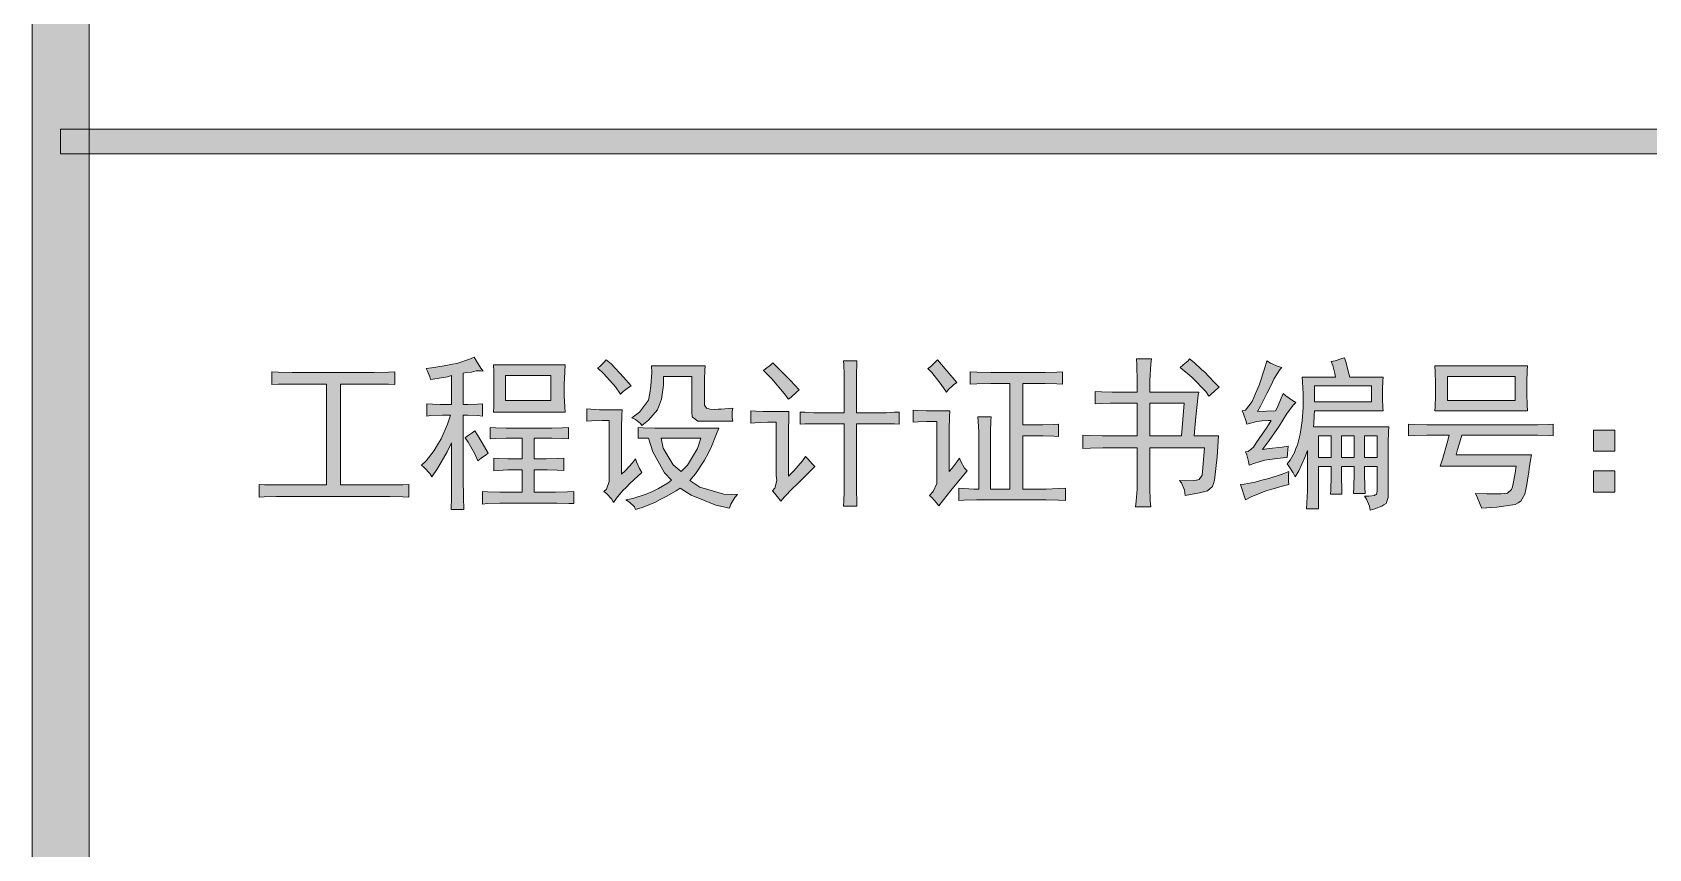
# Model space of a CAD drawing. Header units: millimetres. Extents: x 0 to 586, y 0 to 414.
# Drawn here: x 541.05 to 560.59, y 342.2 to 352.07 of the extents above; entities that cross this region are included whole.
import ezdxf

# ---------------------------------------------------------------- set-up
doc = ezdxf.new("R2010")
doc.units = ezdxf.units.MM

msp = doc.modelspace()

# ---------------------------------------------------------------- hatches: boundary and pattern name
h = msp.add_hatch(color=0)
h.dxf.hatch_style = 2
h.paths.add_polyline_path([(541.736139, 9.860139), (541.048222, 9.860139), (541.048222, 404.223361), (541.736139, 404.223361)])
h = msp.add_hatch(color=0)
h.dxf.hatch_style = 2
h.paths.add_polyline_path([(575.772139, 350.901), (575.772139, 350.604667), (541.390417, 350.604667), (541.390417, 350.901)])
h = msp.add_hatch(color=0)
h.dxf.hatch_style = 2
h.paths.add_polyline_path([(545.810722, 348.008222), (545.874222, 348.015278), (546.025917, 348.039972), (546.107056, 348.057611), (546.191722, 348.07525), (546.332833, 348.121111), (546.389278, 348.145806), (546.4175, 348.096417), (546.470417, 348.01175), (546.498639, 347.976472), (546.470417, 347.98), (546.413972, 347.98), (546.38575, 347.972944), (546.357528, 347.965889), (546.294028, 347.958833), (546.25875, 347.951778), (546.25875, 347.574306), (546.311667, 347.574306), (546.428083, 347.577833), (546.491583, 347.581361), (546.491583, 347.433194), (546.428083, 347.44025), (546.311667, 347.443778), (546.25875, 347.443778), (546.25875, 346.762917), (546.25875, 346.67825), (546.262278, 346.448944), (546.265806, 346.304306), (546.110583, 346.304306), (546.114111, 346.448944), (546.117639, 346.671194), (546.117639, 346.752333), (546.117639, 347.108639), (546.064722, 347.002806), (545.944778, 346.798194), (545.87775, 346.699417), (545.853056, 346.738222), (545.789556, 346.808778), (545.754278, 346.840528), (545.810722, 346.893444), (545.905972, 347.016917), (545.948306, 347.087472), (545.990639, 347.158028), (546.06825, 347.334417), (546.103528, 347.443778), (546.008278, 347.443778), (545.863639, 347.44025), (545.817778, 347.433194), (545.817778, 347.581361), (545.884806, 347.577833), (545.980056, 347.574306), (546.011806, 347.574306), (546.117639, 347.574306), (546.117639, 347.923556), (546.06825, 347.909444), (545.94125, 347.888278), (545.863639, 347.874167), (545.853056, 347.909444), (545.824833, 347.976472)])
h = msp.add_hatch(color=0)
h.paths.add_polyline_path([(547.489944, 348.054083), (547.486417, 347.969417), (547.479361, 347.814194), (547.479361, 347.743639), (547.479361, 347.680139), (547.486417, 347.546083), (547.489944, 347.482583), (546.622111, 347.482583), (546.625639, 347.553139), (546.629167, 347.69425), (546.629167, 347.761278), (546.629167, 347.824778), (546.625639, 347.972944), (546.622111, 348.054083)])
h.paths.add_polyline_path([(547.317083, 347.620167), (547.317083, 347.923556), (546.770278, 347.923556), (546.770278, 347.620167)])
h = msp.add_hatch(color=0)
h.dxf.hatch_style = 2
h.paths.add_polyline_path([(547.983833, 348.114056), (548.047333, 348.064667), (548.1955, 347.905917), (548.287222, 347.800083), (548.255472, 347.778917), (548.191972, 347.729528), (548.160222, 347.697778), (548.096722, 347.785972), (547.955611, 347.944722), (547.881528, 348.015278), (547.906222, 348.029389), (547.955611, 348.082306)])
h = msp.add_hatch(color=0)
h.dxf.hatch_style = 2
h.paths.add_polyline_path([(549.158583, 347.373222), (549.095083, 347.373222), (549.024528, 347.426139), (549.021, 347.482583), (549.021, 347.912972), (548.678806, 347.912972), (548.678806, 347.807139), (548.654111, 347.637806), (548.629417, 347.574306), (548.604722, 347.510806), (548.498889, 347.383806), (548.41775, 347.320306), (548.400111, 347.345), (548.340139, 347.390861), (548.294278, 347.412028), (548.389528, 347.479056), (548.498889, 347.627222), (548.513, 347.711889), (548.527111, 347.800083), (548.537694, 347.962361), (548.534167, 348.039972), (549.183278, 348.039972), (549.17975, 347.990583), (549.176222, 347.877694), (549.176222, 347.807139), (549.176222, 347.599), (549.176222, 347.56725), (549.197389, 347.528444), (549.218556, 347.524917), (549.239722, 347.517861), (549.299694, 347.514333), (549.3385, 347.517861), (549.377306, 347.517861), (549.4655, 347.524917), (549.514889, 347.528444), (549.507833, 347.489639), (549.507833, 347.412028), (549.514889, 347.373222)])
h = msp.add_hatch(color=0)
h.dxf.hatch_style = 2
h.paths.add_polyline_path([(550.001722, 348.078778), (550.054639, 348.025861), (550.213389, 347.863583), (550.319222, 347.750694), (550.287472, 347.722472), (550.220444, 347.6625), (550.188694, 347.637806), (550.139306, 347.708361), (549.987611, 347.88475), (549.888833, 347.983528), (549.913528, 348.004694), (549.9735, 348.050556)])
h = msp.add_hatch(color=0)
h.dxf.hatch_style = 2
h.paths.add_polyline_path([(550.8625, 347.472), (550.8625, 347.860056), (550.8625, 347.937667), (550.858972, 348.057611), (550.855444, 348.099944), (551.017722, 348.099944), (551.014194, 348.050556), (551.010667, 347.962361), (551.010667, 347.923556), (551.010667, 347.472), (551.328167, 347.472), (551.374028, 347.472), (551.472806, 347.479056), (551.52925, 347.482583), (551.52925, 347.334417), (551.469278, 347.337944), (551.374028, 347.341472), (551.335222, 347.341472), (551.010667, 347.341472), (551.010667, 346.568889), (551.010667, 346.523028), (551.014194, 346.410139), (551.017722, 346.343111), (550.855444, 346.343111), (550.858972, 346.410139), (550.8625, 346.5195), (550.8625, 346.561833), (550.8625, 347.341472), (550.559111, 347.341472), (550.502667, 347.341472), (550.38625, 347.337944), (550.329806, 347.334417), (550.329806, 347.482583), (550.38625, 347.479056), (550.495611, 347.472), (550.545, 347.472)])
h = msp.add_hatch(color=0)
h.dxf.hatch_style = 2
h.paths.add_polyline_path([(552.10075, 347.722472), (552.033722, 347.814194), (551.920833, 347.958833), (551.874972, 348.008222), (551.906722, 348.029389), (551.963167, 348.085833), (551.991389, 348.114056), (552.224222, 347.838889), (552.185417, 347.810667), (552.121917, 347.750694)])
h = msp.add_hatch(color=0)
h.paths.add_polyline_path([(554.404389, 347.722472), (554.404389, 347.853), (554.400861, 348.054083), (554.397333, 348.124639), (554.57725, 348.124639), (554.570194, 348.064667), (554.559611, 347.863583), (554.559611, 347.722472), (555.14875, 347.722472), (555.141694, 347.687194), (555.113472, 347.422611), (555.095833, 347.193306), (555.388639, 347.193306), (555.371, 346.942833), (555.33925, 346.657083), (555.328667, 346.618278), (555.314556, 346.583), (555.254583, 346.530083), (555.208722, 346.5195), (555.159333, 346.505389), (555.049972, 346.484222), (554.986472, 346.473639), (554.975889, 346.537139), (554.940611, 346.625333), (554.915917, 346.653556), (554.986472, 346.650028), (555.088778, 346.653556), (555.120528, 346.660611), (555.155806, 346.667667), (555.191083, 346.720583), (555.194611, 346.762917), (555.219306, 347.048667), (554.559611, 347.048667), (554.559611, 346.639444), (554.559611, 346.561833), (554.563139, 346.410139), (554.570194, 346.336056), (554.383222, 346.336056), (554.393806, 346.406611), (554.404389, 346.55125), (554.404389, 346.628861), (554.404389, 347.048667), (554.041028, 347.048667), (553.988111, 347.048667), (553.839944, 347.045139), (553.748222, 347.041611), (553.748222, 347.203889), (553.829361, 347.200361), (553.984583, 347.193306), (554.058667, 347.193306), (554.404389, 347.193306), (554.404389, 347.588417), (554.104528, 347.588417), (554.079833, 347.588417), (553.977528, 347.584889), (553.896389, 347.581361), (553.896389, 347.729528), (553.974, 347.726), (554.104528, 347.722472), (554.157444, 347.722472)])
h.paths.add_polyline_path([(554.940611, 347.193306), (554.972361, 347.588417), (554.559611, 347.588417), (554.559611, 347.193306)])
h = msp.add_hatch(color=0)
h.dxf.hatch_style = 2
h.paths.add_polyline_path([(555.039389, 348.124639), (555.092306, 348.082306), (555.184028, 347.997639), (555.226361, 347.958833), (555.268694, 347.9165), (555.353361, 347.828306), (555.395694, 347.782444), (555.349833, 347.743639), (555.289861, 347.690722), (555.272222, 347.673083), (555.236944, 347.729528), (555.064083, 347.902389), (554.922972, 348.022333), (554.961778, 348.054083), (555.02175, 348.103472)])
h = msp.add_hatch(color=0)
h.dxf.hatch_style = 2
h.paths.add_polyline_path([(556.154167, 348.022333), (556.133, 348.001167), (556.062444, 347.888278), (556.020111, 347.800083), (555.97425, 347.708361), (555.896639, 347.553139), (555.861361, 347.489639), (556.076556, 347.496694), (556.10125, 347.542556), (556.147111, 347.648389), (556.171806, 347.704833), (556.203556, 347.680139), (556.281167, 347.623694), (556.3235, 347.599), (556.29175, 347.563722), (556.210611, 347.457889), (556.16475, 347.383806), (556.122417, 347.31325), (555.998944, 347.136861), (555.921333, 347.031028), (556.002472, 347.041611), (556.157694, 347.05925), (556.231778, 347.069833), (556.217667, 346.93225), (556.171806, 346.928722), (556.065972, 346.918139), (556.009528, 346.907556), (555.949556, 346.9005), (555.826083, 346.865222), (555.759056, 346.840528), (555.752, 346.882861), (555.730833, 346.964), (555.713194, 347.002806), (555.744944, 347.006333), (555.811972, 347.05925), (555.843722, 347.108639), (555.879, 347.161556), (555.970722, 347.295611), (556.023639, 347.380278), (555.988361, 347.380278), (555.917806, 347.37675), (555.882528, 347.373222), (555.850778, 347.369694), (555.773167, 347.348528), (555.730833, 347.334417), (555.716722, 347.380278), (555.692028, 347.461417), (555.674389, 347.496694), (555.713194, 347.50375), (555.794333, 347.609583), (555.836667, 347.708361), (555.879, 347.807139), (555.946028, 348.004694), (555.970722, 348.099944), (556.016583, 348.071722), (556.108306, 348.032917)])
h = msp.add_hatch(color=0)
h.paths.add_polyline_path([(556.912639, 348.13875), (556.930278, 348.078778), (556.9585, 347.962361), (556.976139, 347.905917), (557.378306, 347.905917), (557.374778, 347.860056), (557.37125, 347.75775), (557.37125, 347.697778), (557.37125, 347.641333), (557.374778, 347.539028), (557.378306, 347.496694), (556.549278, 347.496694), (556.54575, 347.44025), (556.538694, 347.341472), (556.535167, 347.302667), (557.445333, 347.302667), (557.441806, 347.242694), (557.438278, 347.108639), (557.438278, 347.041611), (557.438278, 346.505389), (557.438278, 346.448944), (557.413583, 346.374861), (557.388889, 346.36075), (557.364194, 346.343111), (557.279528, 346.311361), (557.223083, 346.29725), (557.2125, 346.343111), (557.177222, 346.427778), (557.152528, 346.466583), (557.205444, 346.466583), (557.272472, 346.473639), (557.283056, 346.480694), (557.297167, 346.484222), (557.30775, 346.526556), (557.30775, 346.561833), (557.30775, 346.822889), (557.152528, 346.822889), (557.152528, 346.738222), (557.156056, 346.575944), (557.159583, 346.498333), (557.022, 346.498333), (557.025528, 346.575944), (557.029056, 346.738222), (557.029056, 346.822889), (556.873833, 346.822889), (556.873833, 346.702944), (556.877361, 346.537139), (556.880889, 346.491278), (556.743306, 346.491278), (556.746833, 346.537139), (556.750361, 346.702944), (556.750361, 346.822889), (556.595139, 346.822889), (556.595139, 346.311361), (556.4505, 346.311361), (556.457556, 346.385444), (556.464611, 346.530083), (556.464611, 346.600639), (556.464611, 347.016917), (556.432861, 346.93225), (556.358778, 346.7735), (556.316444, 346.699417), (556.29175, 346.748806), (556.238833, 346.826417), (556.217667, 346.854639), (556.252944, 346.9005), (556.305861, 346.992222), (556.3235, 347.041611), (556.344667, 347.087472), (556.376417, 347.214472), (556.387, 347.295611), (556.397583, 347.37675), (556.411694, 347.539028), (556.411694, 347.620167), (556.411694, 347.701306), (556.404639, 347.845944), (556.401111, 347.905917), (556.803278, 347.905917), (556.796222, 347.94825), (556.771528, 348.0435), (556.750361, 348.092889), (556.79975, 348.103472), (556.880889, 348.128167)])
h.paths.add_polyline_path([(557.237194, 347.606056), (557.237194, 347.800083), (556.549278, 347.800083), (556.549278, 347.606056)])
h.paths.add_polyline_path([(557.029056, 346.93225), (557.029056, 347.193306), (556.873833, 347.193306), (556.873833, 346.93225)])
h.paths.add_polyline_path([(557.30775, 346.93225), (557.30775, 347.193306), (557.152528, 347.193306), (557.152528, 346.93225)])
h.paths.add_polyline_path([(556.750361, 346.93225), (556.750361, 347.193306), (556.595139, 347.193306), (556.595139, 346.93225)])
h = msp.add_hatch(color=0)
h.paths.add_polyline_path([(559.124556, 348.039972), (559.121028, 347.98), (559.1175, 347.849472), (559.1175, 347.775389), (559.1175, 347.701306), (559.121028, 347.563722), (559.124556, 347.496694), (558.002722, 347.496694), (558.00625, 347.549611), (558.013306, 347.680139), (558.013306, 347.750694), (558.013306, 347.828306), (558.00625, 347.972944), (558.002722, 348.039972)])
h.paths.add_polyline_path([(558.972861, 347.620167), (558.972861, 347.912972), (558.157944, 347.912972), (558.157944, 347.620167)])
h = msp.add_hatch(color=0)
h.dxf.hatch_style = 2
h.paths.add_polyline_path([(545.091056, 347.962361), (545.182778, 347.962361), (545.352111, 347.965889), (545.429722, 347.969417), (545.429722, 347.814194), (545.352111, 347.817722), (545.182778, 347.82125), (545.091056, 347.82125), (544.773556, 347.82125), (544.773556, 346.600639), (545.2745, 346.600639), (545.366222, 346.600639), (545.5285, 346.604167), (545.599056, 346.607694), (545.599056, 346.452472), (545.5285, 346.456), (545.36975, 346.459528), (545.285083, 346.459528), (544.085639, 346.459528), (543.997444, 346.459528), (543.852806, 346.456), (543.789306, 346.452472), (543.789306, 346.607694), (543.856333, 346.604167), (544.008028, 346.600639), (544.092694, 346.600639), (544.604222, 346.600639), (544.604222, 347.82125), (544.293778, 347.82125), (544.191472, 347.82125), (544.018611, 347.817722), (543.944528, 347.814194), (543.944528, 347.969417), (544.018611, 347.965889), (544.191472, 347.962361), (544.293778, 347.962361)])
h = msp.add_hatch(color=0)
h.dxf.hatch_style = 2
h.paths.add_polyline_path([(553.215528, 347.962361), (553.293139, 347.962361), (553.43425, 347.965889), (553.501278, 347.969417), (553.501278, 347.82125), (553.43425, 347.824778), (553.293139, 347.828306), (553.215528, 347.828306), (553.0215, 347.828306), (553.0215, 347.327361), (553.197889, 347.327361), (553.264917, 347.327361), (553.391917, 347.330889), (553.455417, 347.334417), (553.455417, 347.18625), (553.395444, 347.189778), (553.268444, 347.193306), (553.197889, 347.193306), (553.0215, 347.193306), (553.0215, 346.55125), (553.236694, 346.55125), (553.303722, 346.55125), (553.455417, 346.558306), (553.540083, 346.561833), (553.540083, 346.413667), (553.455417, 346.417194), (553.303722, 346.420722), (553.236694, 346.420722), (552.555833, 346.420722), (552.464111, 346.420722), (552.308889, 346.417194), (552.248917, 346.413667), (552.248917, 346.561833), (552.308889, 346.558306), (552.428833, 346.55125), (552.488806, 346.55125), (552.488806, 347.158028), (552.488806, 347.239167), (552.48175, 347.373222), (552.478222, 347.426139), (552.6405, 347.426139), (552.636972, 347.37675), (552.633444, 347.242694), (552.633444, 347.158028), (552.633444, 346.55125), (552.866278, 346.55125), (552.866278, 347.828306), (552.728694, 347.828306), (552.636972, 347.828306), (552.467639, 347.824778), (552.3865, 347.82125), (552.3865, 347.969417), (552.467639, 347.965889), (552.636972, 347.962361), (552.728694, 347.962361)])
h = msp.add_hatch(color=0)
h.dxf.hatch_style = 2
h.paths.add_polyline_path([(548.177861, 347.510806), (548.174333, 347.443778), (548.170806, 347.288556), (548.170806, 347.203889), (548.170806, 346.731167), (548.220194, 346.777028), (548.304861, 346.86875), (548.340139, 346.918139), (548.350722, 346.879333), (548.389528, 346.798194), (548.41775, 346.752333), (548.368361, 346.706472), (548.273111, 346.618278), (548.230778, 346.575944), (548.188444, 346.533611), (548.110833, 346.441889), (548.075556, 346.388972), (548.050861, 346.431306), (547.990889, 346.498333), (547.959139, 346.523028), (547.990889, 346.55125), (548.022639, 346.642972), (548.022639, 346.699417), (548.022639, 347.380278), (547.9415, 347.380278), (547.807444, 347.37675), (547.751, 347.373222), (547.751, 347.521389), (547.800389, 347.517861), (547.906222, 347.510806), (547.959139, 347.510806)])
h = msp.add_hatch(color=0)
h.dxf.hatch_style = 2
h.paths.add_polyline_path([(550.19575, 347.489639), (550.192222, 347.415556), (550.188694, 347.260333), (550.188694, 347.179194), (550.188694, 346.706472), (550.255722, 346.7735), (550.358028, 346.893444), (550.396833, 346.946361), (550.421528, 346.918139), (550.474444, 346.854639), (550.506194, 346.822889), (550.291, 346.607694), (550.238083, 346.558306), (550.142833, 346.456), (550.096972, 346.406611), (550.06875, 346.441889), (550.019361, 346.501861), (549.994667, 346.530083), (550.022889, 346.561833), (550.047583, 346.653556), (550.040528, 346.713528), (550.040528, 347.359111), (549.938222, 347.359111), (549.783, 347.352056), (549.733611, 347.348528), (549.733611, 347.496694), (549.793583, 347.493167), (549.87825, 347.489639), (549.902944, 347.489639)])
h = msp.add_hatch(color=0)
h.dxf.hatch_style = 2
h.paths.add_polyline_path([(551.892611, 346.473639), (551.938472, 346.523028), (551.984333, 346.618278), (551.984333, 346.667667), (551.984333, 347.366167), (551.913778, 347.366167), (551.860861, 347.366167), (551.7515, 347.362639), (551.698583, 347.359111), (551.698583, 347.50375), (551.747972, 347.500222), (551.857333, 347.496694), (551.913778, 347.496694), (552.139556, 347.496694), (552.136028, 347.422611), (552.1325, 347.267389), (552.1325, 347.18625), (552.1325, 346.762917), (552.167778, 346.80525), (552.22775, 346.886389), (552.255972, 346.925194), (552.273611, 346.882861), (552.319472, 346.80525), (552.347694, 346.769972), (552.305361, 346.720583), (552.22775, 346.625333), (552.188944, 346.579472), (552.153667, 346.533611), (552.061944, 346.420722), (552.009028, 346.350167), (551.980806, 346.385444), (551.920833, 346.448944)])
h = msp.add_hatch(color=0)
h.dxf.hatch_style = 2
h.paths.add_polyline_path([(546.396333, 347.256806), (546.435139, 347.200361), (546.516278, 347.062778), (546.558611, 346.985167), (546.537444, 346.971056), (546.473944, 346.925194), (546.435139, 346.893444), (546.396333, 346.978111), (546.318722, 347.119222), (546.279917, 347.172139), (546.304611, 347.189778), (546.364583, 347.232111)])
h = msp.add_hatch(color=0)
h.dxf.hatch_style = 2
h.paths.add_polyline_path([(547.264167, 347.288556), (547.327667, 347.288556), (547.458194, 347.292083), (547.52875, 347.295611), (547.52875, 347.158028), (547.458194, 347.161556), (547.327667, 347.165083), (547.264167, 347.165083), (547.116, 347.165083), (547.116, 346.918139), (547.200667, 346.918139), (547.260639, 346.918139), (547.394694, 346.921667), (547.472306, 346.925194), (547.472306, 346.777028), (547.394694, 346.780556), (547.271222, 346.784083), (547.225361, 346.784083), (547.116, 346.784083), (547.116, 346.512444), (547.302972, 346.512444), (547.373528, 346.512444), (547.518167, 346.5195), (547.595778, 346.523028), (547.595778, 346.374861), (547.535806, 346.378389), (547.387639, 346.381917), (547.302972, 346.381917), (546.784389, 346.381917), (546.699722, 346.381917), (546.551556, 346.374861), (546.491583, 346.367806), (546.491583, 346.523028), (546.551556, 346.5195), (546.699722, 346.512444), (546.784389, 346.512444), (546.971361, 346.512444), (546.971361, 346.784083), (546.862, 346.784083), (546.7985, 346.784083), (546.685611, 346.777028), (546.629167, 346.769972), (546.629167, 346.925194), (546.685611, 346.921667), (546.7985, 346.918139), (546.862, 346.918139), (546.971361, 346.918139), (546.971361, 347.165083), (546.847889, 347.165083), (546.777333, 347.165083), (546.646806, 347.161556), (546.583306, 347.158028), (546.583306, 347.295611), (546.646806, 347.292083), (546.777333, 347.288556), (546.847889, 347.288556)])
h = msp.add_hatch(color=0)
h.paths.add_polyline_path([(548.371889, 347.295611), (548.431861, 347.292083), (548.572972, 347.288556), (548.650583, 347.288556), (549.345556, 347.288556), (549.320861, 347.218), (549.257361, 347.066306), (549.218556, 346.981639), (549.176222, 346.9005), (549.066861, 346.734694), (548.996306, 346.653556), (549.119778, 346.572417), (549.409056, 346.48775), (549.571333, 346.484222), (549.539583, 346.448944), (549.493722, 346.367806), (549.476083, 346.321944), (549.310278, 346.357222), (549.013944, 346.477167), (548.879889, 346.561833), (548.8305, 346.530083), (548.710556, 346.463056), (548.64, 346.42425), (548.572972, 346.388972), (548.421278, 346.329), (548.340139, 346.304306), (548.326028, 346.336056), (548.266056, 346.3925), (548.223722, 346.420722), (548.308389, 346.438361), (548.470667, 346.48775), (548.54475, 346.523028), (548.618833, 346.558306), (548.73525, 346.625333), (548.774056, 346.660611), (548.689389, 346.748806), (548.548278, 347.002806), (548.495361, 347.165083), (548.371889, 347.165083)])
h.paths.add_polyline_path([(548.890472, 346.762917), (548.968083, 346.840528), (549.088028, 347.041611), (549.130361, 347.165083), (548.650583, 347.165083), (548.675278, 347.045139), (548.795222, 346.844056)])
h = msp.add_hatch(color=0)
h.dxf.hatch_style = 2
h.paths.add_polyline_path([(559.173944, 347.327361), (559.2445, 347.327361), (559.378556, 347.330889), (559.435, 347.334417), (559.435, 347.193306), (559.378556, 347.200361), (559.2445, 347.203889), (559.173944, 347.203889), (558.330806, 347.203889), (558.313167, 347.147444), (558.277889, 347.0275), (558.26025, 346.964), (559.173944, 346.964), (559.159833, 346.9005), (559.142194, 346.798194), (559.138667, 346.752333), (559.131611, 346.71), (559.113972, 346.607694), (559.103389, 346.547722), (559.092806, 346.48775), (559.043417, 346.406611), (559.011667, 346.385444), (558.976389, 346.364278), (558.754139, 346.332528), (558.570694, 346.321944), (558.553056, 346.364278), (558.51425, 346.452472), (558.493083, 346.498333), (558.630667, 346.494806), (558.807056, 346.494806), (558.842333, 346.498333), (558.881139, 346.501861), (558.930528, 346.544194), (558.941111, 346.579472), (558.951694, 346.618278), (558.976389, 346.74175), (558.986972, 346.829944), (558.066222, 346.829944), (558.1015, 346.925194), (558.154417, 347.108639), (558.175583, 347.203889), (557.988611, 347.203889), (557.907472, 347.203889), (557.755778, 347.200361), (557.685222, 347.193306), (557.685222, 347.334417), (557.755778, 347.330889), (557.907472, 347.327361), (557.988611, 347.327361)])
h = msp.add_hatch(color=0)
h.dxf.hatch_style = 2
h.paths.add_polyline_path([(559.921833, 347.263861), (560.179361, 347.263861), (560.179361, 347.009861), (559.921833, 347.009861)])
h = msp.add_hatch(color=0)
h.dxf.hatch_style = 2
h.paths.add_polyline_path([(556.238833, 346.762917), (556.235306, 346.720583), (556.235306, 346.642972), (556.238833, 346.607694), (556.157694, 346.586528), (556.020111, 346.547722), (555.963667, 346.530083), (555.91075, 346.508917), (555.78375, 346.456), (555.713194, 346.420722), (555.653222, 346.607694), (555.699083, 346.611222), (555.829611, 346.635917), (555.91075, 346.657083), (555.995417, 346.67825), (556.157694, 346.731167)])
h = msp.add_hatch(color=0)
h.dxf.hatch_style = 2
h.paths.add_polyline_path([(559.921833, 346.769972), (560.179361, 346.769972), (560.179361, 346.512444), (559.921833, 346.512444)])

# ---------------------------------------------------------------- linework, layer by layer
at = {"color": 0, "lineweight": 0}
for points in [[(541.736139, 9.860139), (541.048222, 9.860139), (541.048222, 404.223361), (541.736139, 404.223361)], [(575.772139, 350.901), (575.772139, 350.604667), (541.390417, 350.604667), (541.390417, 350.901)], [(545.810722, 348.008222), (545.874222, 348.015278), (546.025917, 348.039972), (546.107056, 348.057611), (546.191722, 348.07525), (546.332833, 348.121111), (546.389278, 348.145806), (546.4175, 348.096417), (546.470417, 348.01175), (546.498639, 347.976472), (546.470417, 347.98), (546.413972, 347.98), (546.38575, 347.972944), (546.357528, 347.965889), (546.294028, 347.958833), (546.25875, 347.951778), (546.25875, 347.574306), (546.311667, 347.574306), (546.428083, 347.577833), (546.491583, 347.581361), (546.491583, 347.433194), (546.428083, 347.44025), (546.311667, 347.443778), (546.25875, 347.443778), (546.25875, 346.762917), (546.25875, 346.67825), (546.262278, 346.448944), (546.265806, 346.304306), (546.110583, 346.304306), (546.114111, 346.448944), (546.117639, 346.671194), (546.117639, 346.752333), (546.117639, 347.108639), (546.064722, 347.002806), (545.944778, 346.798194), (545.87775, 346.699417), (545.853056, 346.738222), (545.789556, 346.808778), (545.754278, 346.840528), (545.810722, 346.893444), (545.905972, 347.016917), (545.948306, 347.087472), (545.990639, 347.158028), (546.06825, 347.334417), (546.103528, 347.443778), (546.008278, 347.443778), (545.863639, 347.44025), (545.817778, 347.433194), (545.817778, 347.581361), (545.884806, 347.577833), (545.980056, 347.574306), (546.011806, 347.574306), (546.117639, 347.574306), (546.117639, 347.923556), (546.06825, 347.909444), (545.94125, 347.888278), (545.863639, 347.874167), (545.853056, 347.909444), (545.824833, 347.976472)], [(547.489944, 348.054083), (547.486417, 347.969417), (547.479361, 347.814194), (547.479361, 347.743639), (547.479361, 347.680139), (547.486417, 347.546083), (547.489944, 347.482583), (546.622111, 347.482583), (546.625639, 347.553139), (546.629167, 347.69425), (546.629167, 347.761278), (546.629167, 347.824778), (546.625639, 347.972944), (546.622111, 348.054083)], [(547.983833, 348.114056), (548.047333, 348.064667), (548.1955, 347.905917), (548.287222, 347.800083), (548.255472, 347.778917), (548.191972, 347.729528), (548.160222, 347.697778), (548.096722, 347.785972), (547.955611, 347.944722), (547.881528, 348.015278), (547.906222, 348.029389), (547.955611, 348.082306)], [(549.158583, 347.373222), (549.095083, 347.373222), (549.024528, 347.426139), (549.021, 347.482583), (549.021, 347.912972), (548.678806, 347.912972), (548.678806, 347.807139), (548.654111, 347.637806), (548.629417, 347.574306), (548.604722, 347.510806), (548.498889, 347.383806), (548.41775, 347.320306), (548.400111, 347.345), (548.340139, 347.390861), (548.294278, 347.412028), (548.389528, 347.479056), (548.498889, 347.627222), (548.513, 347.711889), (548.527111, 347.800083), (548.537694, 347.962361), (548.534167, 348.039972), (549.183278, 348.039972), (549.17975, 347.990583), (549.176222, 347.877694), (549.176222, 347.807139), (549.176222, 347.599), (549.176222, 347.56725), (549.197389, 347.528444), (549.218556, 347.524917), (549.239722, 347.517861), (549.299694, 347.514333), (549.3385, 347.517861), (549.377306, 347.517861), (549.4655, 347.524917), (549.514889, 347.528444), (549.507833, 347.489639), (549.507833, 347.412028), (549.514889, 347.373222)], [(550.001722, 348.078778), (550.054639, 348.025861), (550.213389, 347.863583), (550.319222, 347.750694), (550.287472, 347.722472), (550.220444, 347.6625), (550.188694, 347.637806), (550.139306, 347.708361), (549.987611, 347.88475), (549.888833, 347.983528), (549.913528, 348.004694), (549.9735, 348.050556)], [(550.8625, 347.472), (550.8625, 347.860056), (550.8625, 347.937667), (550.858972, 348.057611), (550.855444, 348.099944), (551.017722, 348.099944), (551.014194, 348.050556), (551.010667, 347.962361), (551.010667, 347.923556), (551.010667, 347.472), (551.328167, 347.472), (551.374028, 347.472), (551.472806, 347.479056), (551.52925, 347.482583), (551.52925, 347.334417), (551.469278, 347.337944), (551.374028, 347.341472), (551.335222, 347.341472), (551.010667, 347.341472), (551.010667, 346.568889), (551.010667, 346.523028), (551.014194, 346.410139), (551.017722, 346.343111), (550.855444, 346.343111), (550.858972, 346.410139), (550.8625, 346.5195), (550.8625, 346.561833), (550.8625, 347.341472), (550.559111, 347.341472), (550.502667, 347.341472), (550.38625, 347.337944), (550.329806, 347.334417), (550.329806, 347.482583), (550.38625, 347.479056), (550.495611, 347.472), (550.545, 347.472)], [(552.10075, 347.722472), (552.033722, 347.814194), (551.920833, 347.958833), (551.874972, 348.008222), (551.906722, 348.029389), (551.963167, 348.085833), (551.991389, 348.114056), (552.224222, 347.838889), (552.185417, 347.810667), (552.121917, 347.750694)], [(554.404389, 347.722472), (554.404389, 347.853), (554.400861, 348.054083), (554.397333, 348.124639), (554.57725, 348.124639), (554.570194, 348.064667), (554.559611, 347.863583), (554.559611, 347.722472), (555.14875, 347.722472), (555.141694, 347.687194), (555.113472, 347.422611), (555.095833, 347.193306), (555.388639, 347.193306), (555.371, 346.942833), (555.33925, 346.657083), (555.328667, 346.618278), (555.314556, 346.583), (555.254583, 346.530083), (555.208722, 346.5195), (555.159333, 346.505389), (555.049972, 346.484222), (554.986472, 346.473639), (554.975889, 346.537139), (554.940611, 346.625333), (554.915917, 346.653556), (554.986472, 346.650028), (555.088778, 346.653556), (555.120528, 346.660611), (555.155806, 346.667667), (555.191083, 346.720583), (555.194611, 346.762917), (555.219306, 347.048667), (554.559611, 347.048667), (554.559611, 346.639444), (554.559611, 346.561833), (554.563139, 346.410139), (554.570194, 346.336056), (554.383222, 346.336056), (554.393806, 346.406611), (554.404389, 346.55125), (554.404389, 346.628861), (554.404389, 347.048667), (554.041028, 347.048667), (553.988111, 347.048667), (553.839944, 347.045139), (553.748222, 347.041611), (553.748222, 347.203889), (553.829361, 347.200361), (553.984583, 347.193306), (554.058667, 347.193306), (554.404389, 347.193306), (554.404389, 347.588417), (554.104528, 347.588417), (554.079833, 347.588417), (553.977528, 347.584889), (553.896389, 347.581361), (553.896389, 347.729528), (553.974, 347.726), (554.104528, 347.722472), (554.157444, 347.722472)], [(555.039389, 348.124639), (555.092306, 348.082306), (555.184028, 347.997639), (555.226361, 347.958833), (555.268694, 347.9165), (555.353361, 347.828306), (555.395694, 347.782444), (555.349833, 347.743639), (555.289861, 347.690722), (555.272222, 347.673083), (555.236944, 347.729528), (555.064083, 347.902389), (554.922972, 348.022333), (554.961778, 348.054083), (555.02175, 348.103472)], [(556.154167, 348.022333), (556.133, 348.001167), (556.062444, 347.888278), (556.020111, 347.800083), (555.97425, 347.708361), (555.896639, 347.553139), (555.861361, 347.489639), (556.076556, 347.496694), (556.10125, 347.542556), (556.147111, 347.648389), (556.171806, 347.704833), (556.203556, 347.680139), (556.281167, 347.623694), (556.3235, 347.599), (556.29175, 347.563722), (556.210611, 347.457889), (556.16475, 347.383806), (556.122417, 347.31325), (555.998944, 347.136861), (555.921333, 347.031028), (556.002472, 347.041611), (556.157694, 347.05925), (556.231778, 347.069833), (556.217667, 346.93225), (556.171806, 346.928722), (556.065972, 346.918139), (556.009528, 346.907556), (555.949556, 346.9005), (555.826083, 346.865222), (555.759056, 346.840528), (555.752, 346.882861), (555.730833, 346.964), (555.713194, 347.002806), (555.744944, 347.006333), (555.811972, 347.05925), (555.843722, 347.108639), (555.879, 347.161556), (555.970722, 347.295611), (556.023639, 347.380278), (555.988361, 347.380278), (555.917806, 347.37675), (555.882528, 347.373222), (555.850778, 347.369694), (555.773167, 347.348528), (555.730833, 347.334417), (555.716722, 347.380278), (555.692028, 347.461417), (555.674389, 347.496694), (555.713194, 347.50375), (555.794333, 347.609583), (555.836667, 347.708361), (555.879, 347.807139), (555.946028, 348.004694), (555.970722, 348.099944), (556.016583, 348.071722), (556.108306, 348.032917)], [(556.912639, 348.13875), (556.930278, 348.078778), (556.9585, 347.962361), (556.976139, 347.905917), (557.378306, 347.905917), (557.374778, 347.860056), (557.37125, 347.75775), (557.37125, 347.697778), (557.37125, 347.641333), (557.374778, 347.539028), (557.378306, 347.496694), (556.549278, 347.496694), (556.54575, 347.44025), (556.538694, 347.341472), (556.535167, 347.302667), (557.445333, 347.302667), (557.441806, 347.242694), (557.438278, 347.108639), (557.438278, 347.041611), (557.438278, 346.505389), (557.438278, 346.448944), (557.413583, 346.374861), (557.388889, 346.36075), (557.364194, 346.343111), (557.279528, 346.311361), (557.223083, 346.29725), (557.2125, 346.343111), (557.177222, 346.427778), (557.152528, 346.466583), (557.205444, 346.466583), (557.272472, 346.473639), (557.283056, 346.480694), (557.297167, 346.484222), (557.30775, 346.526556), (557.30775, 346.561833), (557.30775, 346.822889), (557.152528, 346.822889), (557.152528, 346.738222), (557.156056, 346.575944), (557.159583, 346.498333), (557.022, 346.498333), (557.025528, 346.575944), (557.029056, 346.738222), (557.029056, 346.822889), (556.873833, 346.822889), (556.873833, 346.702944), (556.877361, 346.537139), (556.880889, 346.491278), (556.743306, 346.491278), (556.746833, 346.537139), (556.750361, 346.702944), (556.750361, 346.822889), (556.595139, 346.822889), (556.595139, 346.311361), (556.4505, 346.311361), (556.457556, 346.385444), (556.464611, 346.530083), (556.464611, 346.600639), (556.464611, 347.016917), (556.432861, 346.93225), (556.358778, 346.7735), (556.316444, 346.699417), (556.29175, 346.748806), (556.238833, 346.826417), (556.217667, 346.854639), (556.252944, 346.9005), (556.305861, 346.992222), (556.3235, 347.041611), (556.344667, 347.087472), (556.376417, 347.214472), (556.387, 347.295611), (556.397583, 347.37675), (556.411694, 347.539028), (556.411694, 347.620167), (556.411694, 347.701306), (556.404639, 347.845944), (556.401111, 347.905917), (556.803278, 347.905917), (556.796222, 347.94825), (556.771528, 348.0435), (556.750361, 348.092889), (556.79975, 348.103472), (556.880889, 348.128167)], [(559.124556, 348.039972), (559.121028, 347.98), (559.1175, 347.849472), (559.1175, 347.775389), (559.1175, 347.701306), (559.121028, 347.563722), (559.124556, 347.496694), (558.002722, 347.496694), (558.00625, 347.549611), (558.013306, 347.680139), (558.013306, 347.750694), (558.013306, 347.828306), (558.00625, 347.972944), (558.002722, 348.039972)], [(545.091056, 347.962361), (545.182778, 347.962361), (545.352111, 347.965889), (545.429722, 347.969417), (545.429722, 347.814194), (545.352111, 347.817722), (545.182778, 347.82125), (545.091056, 347.82125), (544.773556, 347.82125), (544.773556, 346.600639), (545.2745, 346.600639), (545.366222, 346.600639), (545.5285, 346.604167), (545.599056, 346.607694), (545.599056, 346.452472), (545.5285, 346.456), (545.36975, 346.459528), (545.285083, 346.459528), (544.085639, 346.459528), (543.997444, 346.459528), (543.852806, 346.456), (543.789306, 346.452472), (543.789306, 346.607694), (543.856333, 346.604167), (544.008028, 346.600639), (544.092694, 346.600639), (544.604222, 346.600639), (544.604222, 347.82125), (544.293778, 347.82125), (544.191472, 347.82125), (544.018611, 347.817722), (543.944528, 347.814194), (543.944528, 347.969417), (544.018611, 347.965889), (544.191472, 347.962361), (544.293778, 347.962361)], [(547.317083, 347.620167), (547.317083, 347.923556), (546.770278, 347.923556), (546.770278, 347.620167)], [(553.215528, 347.962361), (553.293139, 347.962361), (553.43425, 347.965889), (553.501278, 347.969417), (553.501278, 347.82125), (553.43425, 347.824778), (553.293139, 347.828306), (553.215528, 347.828306), (553.0215, 347.828306), (553.0215, 347.327361), (553.197889, 347.327361), (553.264917, 347.327361), (553.391917, 347.330889), (553.455417, 347.334417), (553.455417, 347.18625), (553.395444, 347.189778), (553.268444, 347.193306), (553.197889, 347.193306), (553.0215, 347.193306), (553.0215, 346.55125), (553.236694, 346.55125), (553.303722, 346.55125), (553.455417, 346.558306), (553.540083, 346.561833), (553.540083, 346.413667), (553.455417, 346.417194), (553.303722, 346.420722), (553.236694, 346.420722), (552.555833, 346.420722), (552.464111, 346.420722), (552.308889, 346.417194), (552.248917, 346.413667), (552.248917, 346.561833), (552.308889, 346.558306), (552.428833, 346.55125), (552.488806, 346.55125), (552.488806, 347.158028), (552.488806, 347.239167), (552.48175, 347.373222), (552.478222, 347.426139), (552.6405, 347.426139), (552.636972, 347.37675), (552.633444, 347.242694), (552.633444, 347.158028), (552.633444, 346.55125), (552.866278, 346.55125), (552.866278, 347.828306), (552.728694, 347.828306), (552.636972, 347.828306), (552.467639, 347.824778), (552.3865, 347.82125), (552.3865, 347.969417), (552.467639, 347.965889), (552.636972, 347.962361), (552.728694, 347.962361)], [(558.972861, 347.620167), (558.972861, 347.912972), (558.157944, 347.912972), (558.157944, 347.620167)], [(557.237194, 347.606056), (557.237194, 347.800083), (556.549278, 347.800083), (556.549278, 347.606056)], [(548.177861, 347.510806), (548.174333, 347.443778), (548.170806, 347.288556), (548.170806, 347.203889), (548.170806, 346.731167), (548.220194, 346.777028), (548.304861, 346.86875), (548.340139, 346.918139), (548.350722, 346.879333), (548.389528, 346.798194), (548.41775, 346.752333), (548.368361, 346.706472), (548.273111, 346.618278), (548.230778, 346.575944), (548.188444, 346.533611), (548.110833, 346.441889), (548.075556, 346.388972), (548.050861, 346.431306), (547.990889, 346.498333), (547.959139, 346.523028), (547.990889, 346.55125), (548.022639, 346.642972), (548.022639, 346.699417), (548.022639, 347.380278), (547.9415, 347.380278), (547.807444, 347.37675), (547.751, 347.373222), (547.751, 347.521389), (547.800389, 347.517861), (547.906222, 347.510806), (547.959139, 347.510806)], [(550.19575, 347.489639), (550.192222, 347.415556), (550.188694, 347.260333), (550.188694, 347.179194), (550.188694, 346.706472), (550.255722, 346.7735), (550.358028, 346.893444), (550.396833, 346.946361), (550.421528, 346.918139), (550.474444, 346.854639), (550.506194, 346.822889), (550.291, 346.607694), (550.238083, 346.558306), (550.142833, 346.456), (550.096972, 346.406611), (550.06875, 346.441889), (550.019361, 346.501861), (549.994667, 346.530083), (550.022889, 346.561833), (550.047583, 346.653556), (550.040528, 346.713528), (550.040528, 347.359111), (549.938222, 347.359111), (549.783, 347.352056), (549.733611, 347.348528), (549.733611, 347.496694), (549.793583, 347.493167), (549.87825, 347.489639), (549.902944, 347.489639)], [(551.892611, 346.473639), (551.938472, 346.523028), (551.984333, 346.618278), (551.984333, 346.667667), (551.984333, 347.366167), (551.913778, 347.366167), (551.860861, 347.366167), (551.7515, 347.362639), (551.698583, 347.359111), (551.698583, 347.50375), (551.747972, 347.500222), (551.857333, 347.496694), (551.913778, 347.496694), (552.139556, 347.496694), (552.136028, 347.422611), (552.1325, 347.267389), (552.1325, 347.18625), (552.1325, 346.762917), (552.167778, 346.80525), (552.22775, 346.886389), (552.255972, 346.925194), (552.273611, 346.882861), (552.319472, 346.80525), (552.347694, 346.769972), (552.305361, 346.720583), (552.22775, 346.625333), (552.188944, 346.579472), (552.153667, 346.533611), (552.061944, 346.420722), (552.009028, 346.350167), (551.980806, 346.385444), (551.920833, 346.448944)], [(554.940611, 347.193306), (554.972361, 347.588417), (554.559611, 347.588417), (554.559611, 347.193306)], [(546.396333, 347.256806), (546.435139, 347.200361), (546.516278, 347.062778), (546.558611, 346.985167), (546.537444, 346.971056), (546.473944, 346.925194), (546.435139, 346.893444), (546.396333, 346.978111), (546.318722, 347.119222), (546.279917, 347.172139), (546.304611, 347.189778), (546.364583, 347.232111)], [(547.264167, 347.288556), (547.327667, 347.288556), (547.458194, 347.292083), (547.52875, 347.295611), (547.52875, 347.158028), (547.458194, 347.161556), (547.327667, 347.165083), (547.264167, 347.165083), (547.116, 347.165083), (547.116, 346.918139), (547.200667, 346.918139), (547.260639, 346.918139), (547.394694, 346.921667), (547.472306, 346.925194), (547.472306, 346.777028), (547.394694, 346.780556), (547.271222, 346.784083), (547.225361, 346.784083), (547.116, 346.784083), (547.116, 346.512444), (547.302972, 346.512444), (547.373528, 346.512444), (547.518167, 346.5195), (547.595778, 346.523028), (547.595778, 346.374861), (547.535806, 346.378389), (547.387639, 346.381917), (547.302972, 346.381917), (546.784389, 346.381917), (546.699722, 346.381917), (546.551556, 346.374861), (546.491583, 346.367806), (546.491583, 346.523028), (546.551556, 346.5195), (546.699722, 346.512444), (546.784389, 346.512444), (546.971361, 346.512444), (546.971361, 346.784083), (546.862, 346.784083), (546.7985, 346.784083), (546.685611, 346.777028), (546.629167, 346.769972), (546.629167, 346.925194), (546.685611, 346.921667), (546.7985, 346.918139), (546.862, 346.918139), (546.971361, 346.918139), (546.971361, 347.165083), (546.847889, 347.165083), (546.777333, 347.165083), (546.646806, 347.161556), (546.583306, 347.158028), (546.583306, 347.295611), (546.646806, 347.292083), (546.777333, 347.288556), (546.847889, 347.288556)], [(548.371889, 347.295611), (548.431861, 347.292083), (548.572972, 347.288556), (548.650583, 347.288556), (549.345556, 347.288556), (549.320861, 347.218), (549.257361, 347.066306), (549.218556, 346.981639), (549.176222, 346.9005), (549.066861, 346.734694), (548.996306, 346.653556), (549.119778, 346.572417), (549.409056, 346.48775), (549.571333, 346.484222), (549.539583, 346.448944), (549.493722, 346.367806), (549.476083, 346.321944), (549.310278, 346.357222), (549.013944, 346.477167), (548.879889, 346.561833), (548.8305, 346.530083), (548.710556, 346.463056), (548.64, 346.42425), (548.572972, 346.388972), (548.421278, 346.329), (548.340139, 346.304306), (548.326028, 346.336056), (548.266056, 346.3925), (548.223722, 346.420722), (548.308389, 346.438361), (548.470667, 346.48775), (548.54475, 346.523028), (548.618833, 346.558306), (548.73525, 346.625333), (548.774056, 346.660611), (548.689389, 346.748806), (548.548278, 347.002806), (548.495361, 347.165083), (548.371889, 347.165083)], [(559.173944, 347.327361), (559.2445, 347.327361), (559.378556, 347.330889), (559.435, 347.334417), (559.435, 347.193306), (559.378556, 347.200361), (559.2445, 347.203889), (559.173944, 347.203889), (558.330806, 347.203889), (558.313167, 347.147444), (558.277889, 347.0275), (558.26025, 346.964), (559.173944, 346.964), (559.159833, 346.9005), (559.142194, 346.798194), (559.138667, 346.752333), (559.131611, 346.71), (559.113972, 346.607694), (559.103389, 346.547722), (559.092806, 346.48775), (559.043417, 346.406611), (559.011667, 346.385444), (558.976389, 346.364278), (558.754139, 346.332528), (558.570694, 346.321944), (558.553056, 346.364278), (558.51425, 346.452472), (558.493083, 346.498333), (558.630667, 346.494806), (558.807056, 346.494806), (558.842333, 346.498333), (558.881139, 346.501861), (558.930528, 346.544194), (558.941111, 346.579472), (558.951694, 346.618278), (558.976389, 346.74175), (558.986972, 346.829944), (558.066222, 346.829944), (558.1015, 346.925194), (558.154417, 347.108639), (558.175583, 347.203889), (557.988611, 347.203889), (557.907472, 347.203889), (557.755778, 347.200361), (557.685222, 347.193306), (557.685222, 347.334417), (557.755778, 347.330889), (557.907472, 347.327361), (557.988611, 347.327361)], [(559.921833, 347.263861), (560.179361, 347.263861), (560.179361, 347.009861), (559.921833, 347.009861)], [(548.890472, 346.762917), (548.968083, 346.840528), (549.088028, 347.041611), (549.130361, 347.165083), (548.650583, 347.165083), (548.675278, 347.045139), (548.795222, 346.844056)], [(556.750361, 346.93225), (556.750361, 347.193306), (556.595139, 347.193306), (556.595139, 346.93225)], [(557.029056, 346.93225), (557.029056, 347.193306), (556.873833, 347.193306), (556.873833, 346.93225)], [(557.30775, 346.93225), (557.30775, 347.193306), (557.152528, 347.193306), (557.152528, 346.93225)], [(556.238833, 346.762917), (556.235306, 346.720583), (556.235306, 346.642972), (556.238833, 346.607694), (556.157694, 346.586528), (556.020111, 346.547722), (555.963667, 346.530083), (555.91075, 346.508917), (555.78375, 346.456), (555.713194, 346.420722), (555.653222, 346.607694), (555.699083, 346.611222), (555.829611, 346.635917), (555.91075, 346.657083), (555.995417, 346.67825), (556.157694, 346.731167)], [(559.921833, 346.769972), (560.179361, 346.769972), (560.179361, 346.512444), (559.921833, 346.512444)]]:
    msp.add_lwpolyline(points, close=True, dxfattribs=at)

doc.saveas('drawing.dxf')
